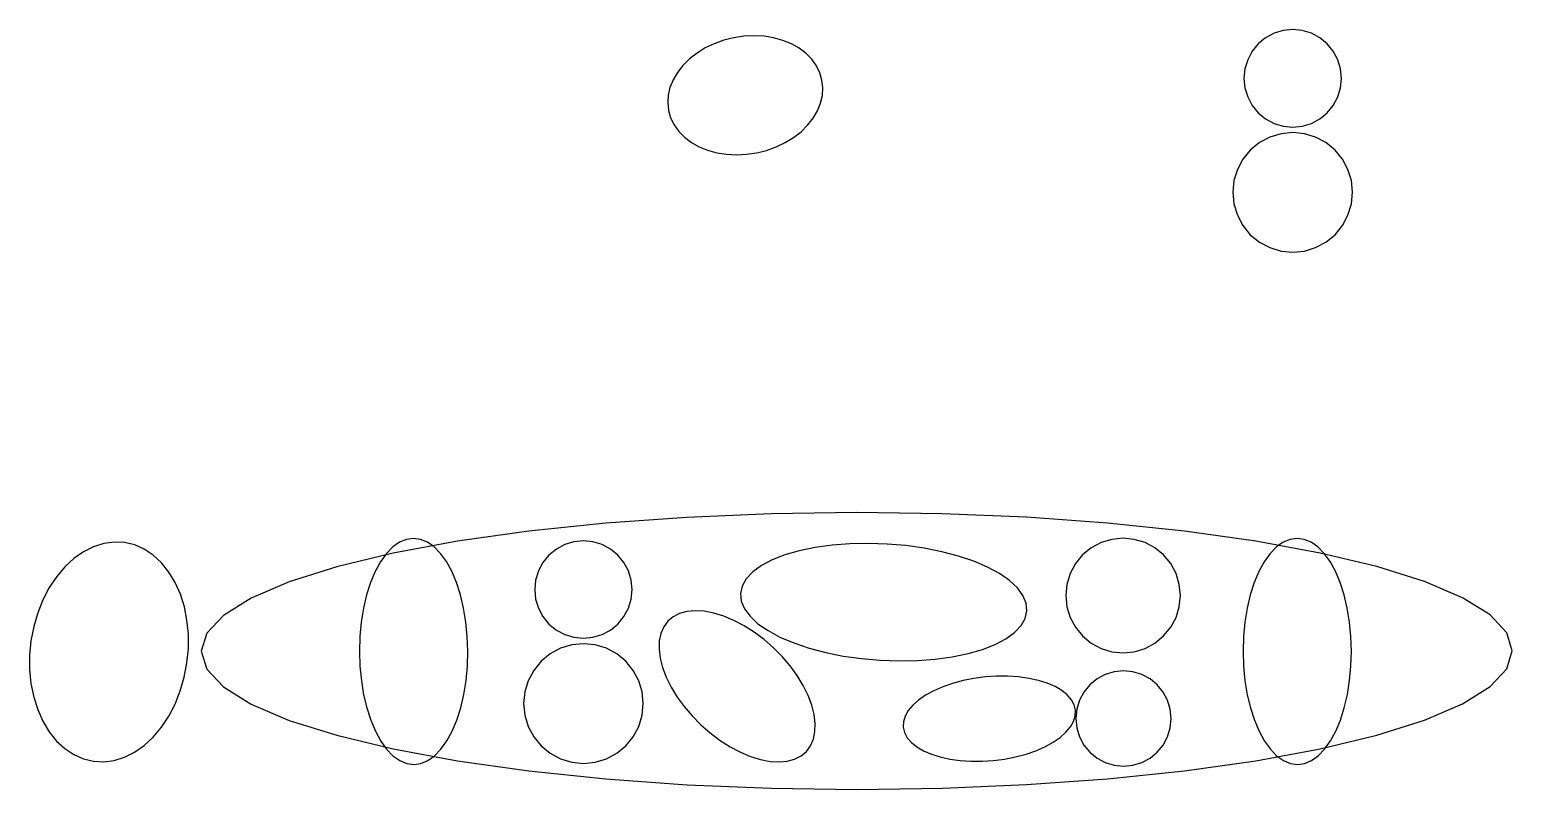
# Model space of a CAD drawing. Extents: x -1 to 217, y -22 to 302.
# Drawn here: x 150.4 to 161.2, y 141.91 to 147.45 of the extents above; entities that cross this region are included whole.
import ezdxf

# ---------------------------------------------------------------- set-up
doc = ezdxf.new("R2010")
doc.units = 0

msp = doc.modelspace()

# ---------------------------------------------------------------- linework, layer by layer
at = {"layer": 'CIRCLES'}
for p, q in [((159.399, 147.388), (159.346, 147.344)), ((159.461, 147.421), (159.399, 147.388)), ((159.527, 147.441), (159.461, 147.421)), ((159.597, 147.448), (159.527, 147.441)), ((159.666, 147.441), (159.597, 147.448)), ((159.733, 147.421), (159.666, 147.441)), ((159.794, 147.388), (159.733, 147.421)), ((159.848, 147.344), (159.794, 147.388)), ((159.301, 147.29), (159.269, 147.228)), ((159.346, 147.344), (159.301, 147.29)), ((159.892, 147.29), (159.848, 147.344)), ((159.925, 147.228), (159.892, 147.29)), ((159.269, 147.228), (159.248, 147.162)), ((159.945, 147.162), (159.925, 147.228)), ((159.248, 147.162), (159.241, 147.092)), ((159.241, 147.092), (159.248, 147.023)), ((159.952, 147.092), (159.945, 147.162)), ((159.945, 147.023), (159.952, 147.092)), ((159.248, 147.023), (159.269, 146.957)), ((159.269, 146.957), (159.301, 146.895)), ((159.892, 146.895), (159.925, 146.957)), ((159.925, 146.957), (159.945, 147.023)), ((159.301, 146.895), (159.346, 146.841)), ((159.346, 146.841), (159.399, 146.797)), ((159.794, 146.797), (159.848, 146.841)), ((159.848, 146.841), (159.892, 146.895)), ((159.399, 146.797), (159.461, 146.764)), ((159.461, 146.764), (159.527, 146.744)), ((159.527, 146.744), (159.597, 146.737)), ((159.597, 146.737), (159.666, 146.744)), ((159.666, 146.744), (159.733, 146.764)), ((159.733, 146.764), (159.794, 146.797)), ((159.43, 146.664), (159.355, 146.624)), ((159.512, 146.689), (159.43, 146.664)), ((159.597, 146.698), (159.512, 146.689)), ((159.682, 146.689), (159.597, 146.698)), ((159.763, 146.664), (159.682, 146.689)), ((159.839, 146.624), (159.763, 146.664)), ((159.288, 146.57), (159.234, 146.504)), ((159.355, 146.624), (159.288, 146.57)), ((159.905, 146.57), (159.839, 146.624)), ((159.959, 146.504), (159.905, 146.57)), ((159.194, 146.428), (159.169, 146.347)), ((159.234, 146.504), (159.194, 146.428)), ((159.999, 146.428), (159.959, 146.504)), ((160.024, 146.347), (159.999, 146.428)), ((159.169, 146.347), (159.161, 146.262)), ((160.033, 146.262), (160.024, 146.347)), ((159.161, 146.262), (159.169, 146.177)), ((160.024, 146.177), (160.033, 146.262)), ((159.169, 146.177), (159.194, 146.095)), ((159.194, 146.095), (159.234, 146.02)), ((159.959, 146.02), (159.999, 146.095)), ((159.999, 146.095), (160.024, 146.177)), ((159.234, 146.02), (159.288, 145.953)), ((159.905, 145.953), (159.959, 146.02)), ((159.288, 145.953), (159.355, 145.899)), ((159.355, 145.899), (159.43, 145.859)), ((159.763, 145.859), (159.839, 145.899)), ((159.839, 145.899), (159.905, 145.953)), ((159.43, 145.859), (159.512, 145.834)), ((159.512, 145.834), (159.597, 145.826)), ((159.597, 145.826), (159.682, 145.834)), ((159.682, 145.834), (159.763, 145.859)), ((154.363, 143.715), (154.296, 143.695)), ((154.432, 143.722), (154.363, 143.715)), ((154.501, 143.715), (154.432, 143.722)), ((154.568, 143.695), (154.501, 143.715)), ((158.202, 143.71), (158.13, 143.671)), ((158.28, 143.733), (158.202, 143.71)), ((158.362, 143.741), (158.28, 143.733)), ((158.443, 143.733), (158.362, 143.741)), ((158.522, 143.71), (158.443, 143.733)), ((158.594, 143.671), (158.522, 143.71)), ((154.181, 143.618), (154.137, 143.564)), ((154.235, 143.662), (154.181, 143.618)), ((154.296, 143.695), (154.235, 143.662)), ((154.629, 143.662), (154.568, 143.695)), ((154.683, 143.618), (154.629, 143.662)), ((154.727, 143.564), (154.683, 143.618)), ((158.066, 143.619), (158.015, 143.556)), ((158.13, 143.671), (158.066, 143.619)), ((158.657, 143.619), (158.594, 143.671)), ((158.709, 143.556), (158.657, 143.619)), ((154.104, 143.503), (154.084, 143.436)), ((154.137, 143.564), (154.104, 143.503)), ((154.76, 143.503), (154.727, 143.564)), ((154.78, 143.436), (154.76, 143.503)), ((158.015, 143.556), (157.976, 143.484)), ((158.748, 143.484), (158.709, 143.556)), ((154.084, 143.436), (154.077, 143.367)), ((154.787, 143.367), (154.78, 143.436)), ((157.952, 143.405), (157.944, 143.324)), ((157.976, 143.484), (157.952, 143.405)), ((158.771, 143.405), (158.748, 143.484)), ((158.779, 143.324), (158.771, 143.405)), ((154.077, 143.367), (154.084, 143.298)), ((154.084, 143.298), (154.104, 143.231)), ((154.76, 143.231), (154.78, 143.298)), ((154.78, 143.298), (154.787, 143.367)), ((157.944, 143.324), (157.952, 143.242)), ((158.771, 143.242), (158.779, 143.324)), ((154.104, 143.231), (154.137, 143.17)), ((154.137, 143.17), (154.181, 143.116)), ((154.683, 143.116), (154.727, 143.17)), ((154.727, 143.17), (154.76, 143.231)), ((157.952, 143.242), (157.976, 143.164)), ((158.748, 143.164), (158.771, 143.242)), ((154.181, 143.116), (154.235, 143.072)), ((154.235, 143.072), (154.296, 143.039)), ((154.568, 143.039), (154.629, 143.072)), ((154.629, 143.072), (154.683, 143.116)), ((157.976, 143.164), (158.015, 143.092)), ((158.015, 143.092), (158.066, 143.029)), ((158.657, 143.029), (158.709, 143.092)), ((158.709, 143.092), (158.748, 143.164)), ((154.347, 142.964), (154.265, 142.939)), ((154.296, 143.039), (154.363, 143.019)), ((154.432, 142.972), (154.347, 142.964)), ((154.363, 143.019), (154.432, 143.012)), ((154.432, 143.012), (154.501, 143.019)), ((154.517, 142.964), (154.432, 142.972)), ((154.501, 143.019), (154.568, 143.039)), ((154.599, 142.939), (154.517, 142.964)), ((158.066, 143.029), (158.13, 142.977)), ((158.13, 142.977), (158.202, 142.938)), ((158.522, 142.938), (158.594, 142.977)), ((158.594, 142.977), (158.657, 143.029)), ((154.19, 142.899), (154.124, 142.845)), ((154.265, 142.939), (154.19, 142.899)), ((154.674, 142.899), (154.599, 142.939)), ((154.74, 142.845), (154.674, 142.899)), ((158.202, 142.938), (158.28, 142.914)), ((158.28, 142.914), (158.362, 142.906)), ((158.362, 142.906), (158.443, 142.914)), ((158.443, 142.914), (158.522, 142.938)), ((154.07, 142.778), (154.029, 142.703)), ((154.124, 142.845), (154.07, 142.778)), ((154.794, 142.778), (154.74, 142.845)), ((154.835, 142.703), (154.794, 142.778)), ((158.232, 142.748), (158.172, 142.716)), ((158.297, 142.768), (158.232, 142.748)), ((158.365, 142.775), (158.297, 142.768)), ((158.433, 142.768), (158.365, 142.775)), ((158.498, 142.748), (158.433, 142.768)), ((158.558, 142.716), (158.498, 142.748)), ((154.029, 142.703), (154.005, 142.621)), ((154.859, 142.621), (154.835, 142.703)), ((158.119, 142.673), (158.076, 142.62)), ((158.172, 142.716), (158.119, 142.673)), ((158.61, 142.673), (158.558, 142.716)), ((158.654, 142.62), (158.61, 142.673)), ((154.005, 142.621), (153.996, 142.536)), ((153.996, 142.536), (154.005, 142.451)), ((154.868, 142.536), (154.859, 142.621)), ((154.859, 142.451), (154.868, 142.536)), ((158.044, 142.56), (158.024, 142.495)), ((158.076, 142.62), (158.044, 142.56)), ((158.686, 142.56), (158.654, 142.62)), ((158.705, 142.495), (158.686, 142.56)), ((154.005, 142.451), (154.029, 142.37)), ((154.835, 142.37), (154.859, 142.451)), ((158.024, 142.495), (158.018, 142.427)), ((158.018, 142.427), (158.024, 142.36)), ((158.712, 142.427), (158.705, 142.495)), ((158.705, 142.36), (158.712, 142.427)), ((154.029, 142.37), (154.07, 142.294)), ((154.794, 142.294), (154.835, 142.37)), ((158.024, 142.36), (158.044, 142.295)), ((158.686, 142.295), (158.705, 142.36)), ((154.07, 142.294), (154.124, 142.228)), ((154.124, 142.228), (154.19, 142.174)), ((154.674, 142.174), (154.74, 142.228)), ((154.74, 142.228), (154.794, 142.294)), ((158.044, 142.295), (158.076, 142.234)), ((158.076, 142.234), (158.119, 142.182)), ((158.61, 142.182), (158.654, 142.234)), ((158.654, 142.234), (158.686, 142.295)), ((154.19, 142.174), (154.265, 142.134)), ((154.265, 142.134), (154.347, 142.109)), ((154.347, 142.109), (154.432, 142.1)), ((154.432, 142.1), (154.517, 142.109)), ((154.517, 142.109), (154.599, 142.134)), ((154.599, 142.134), (154.674, 142.174)), ((158.119, 142.182), (158.172, 142.139)), ((158.172, 142.139), (158.232, 142.107)), ((158.232, 142.107), (158.297, 142.087)), ((158.433, 142.087), (158.498, 142.107)), ((158.498, 142.107), (158.558, 142.139)), ((158.558, 142.139), (158.61, 142.182)), ((158.297, 142.087), (158.365, 142.08)), ((158.365, 142.08), (158.433, 142.087))]:
    msp.add_line(p, q, dxfattribs=at)
at = {"layer": 'ELLIPSES'}
for p, q in [((155.527, 147.388), (155.455, 147.37)), ((155.601, 147.399), (155.527, 147.388)), ((155.674, 147.403), (155.601, 147.399)), ((155.747, 147.399), (155.674, 147.403)), ((155.817, 147.388), (155.747, 147.399)), ((155.884, 147.369), (155.817, 147.388)), ((155.259, 147.276), (155.204, 147.234)), ((155.319, 147.314), (155.259, 147.276)), ((155.385, 147.345), (155.319, 147.314)), ((155.455, 147.37), (155.385, 147.345)), ((155.946, 147.344), (155.884, 147.369)), ((156.003, 147.312), (155.946, 147.344)), ((156.052, 147.275), (156.003, 147.312)), ((156.095, 147.232), (156.052, 147.275)), ((155.156, 147.187), (155.116, 147.136)), ((155.204, 147.234), (155.156, 147.187)), ((156.128, 147.185), (156.095, 147.232)), ((156.153, 147.134), (156.128, 147.185)), ((155.085, 147.082), (155.062, 147.027)), ((155.116, 147.136), (155.085, 147.082)), ((156.169, 147.08), (156.153, 147.134)), ((156.175, 147.025), (156.169, 147.08)), ((155.049, 146.97), (155.046, 146.913)), ((155.062, 147.027), (155.049, 146.97)), ((156.158, 146.912), (156.172, 146.968)), ((156.172, 146.968), (156.175, 147.025)), ((155.046, 146.913), (155.052, 146.858)), ((155.052, 146.858), (155.067, 146.804)), ((156.104, 146.802), (156.136, 146.856)), ((156.136, 146.856), (156.158, 146.912)), ((155.067, 146.804), (155.092, 146.753)), ((155.092, 146.753), (155.126, 146.706)), ((156.017, 146.704), (156.064, 146.752)), ((156.064, 146.752), (156.104, 146.802)), ((155.126, 146.706), (155.168, 146.663)), ((155.168, 146.663), (155.218, 146.626)), ((155.218, 146.626), (155.274, 146.594)), ((155.836, 146.593), (155.901, 146.625)), ((155.901, 146.625), (155.962, 146.662)), ((155.962, 146.662), (156.017, 146.704)), ((155.274, 146.594), (155.336, 146.569)), ((155.336, 146.569), (155.403, 146.551)), ((155.403, 146.551), (155.474, 146.539)), ((155.474, 146.539), (155.546, 146.536)), ((155.546, 146.536), (155.62, 146.539)), ((155.62, 146.539), (155.694, 146.55)), ((155.694, 146.55), (155.766, 146.568)), ((155.766, 146.568), (155.836, 146.593)), ((156.422, 143.928), (155.799, 143.919)), ((157.045, 143.92), (156.422, 143.928)), ((154.595, 143.851), (154.035, 143.792)), ((155.186, 143.893), (154.595, 143.851)), ((155.799, 143.919), (155.186, 143.893)), ((157.658, 143.894), (157.045, 143.92)), ((158.249, 143.852), (157.658, 143.894)), ((158.809, 143.793), (158.249, 143.852)), ((151.016, 143.713), (150.94, 143.703)), ((151.091, 143.709), (151.016, 143.713)), ((153.092, 143.712), (153.044, 143.678)), ((153.516, 143.719), (153.046, 143.632)), ((153.143, 143.733), (153.092, 143.712)), ((153.194, 143.74), (153.143, 143.733)), ((153.246, 143.733), (153.194, 143.74)), ((153.297, 143.712), (153.246, 143.733)), ((153.345, 143.678), (153.297, 143.712)), ((154.035, 143.792), (153.516, 143.719)), ((159.328, 143.72), (158.809, 143.793)), ((159.798, 143.633), (159.328, 143.72)), ((159.527, 143.712), (159.478, 143.678)), ((159.578, 143.733), (159.527, 143.712)), ((159.629, 143.74), (159.578, 143.733)), ((159.681, 143.733), (159.629, 143.74)), ((159.731, 143.712), (159.681, 143.733)), ((159.78, 143.678), (159.731, 143.712)), ((150.791, 143.643), (150.721, 143.594)), ((150.865, 143.679), (150.791, 143.643)), ((150.94, 143.703), (150.865, 143.679)), ((151.164, 143.692), (151.091, 143.709)), ((151.234, 143.661), (151.164, 143.692)), ((151.299, 143.617), (151.234, 143.661)), ((151.359, 143.562), (151.299, 143.617)), ((153.046, 143.632), (152.635, 143.532)), ((152.997, 143.63), (152.954, 143.57)), ((153.044, 143.678), (152.997, 143.63)), ((153.392, 143.63), (153.345, 143.678)), ((153.435, 143.571), (153.392, 143.63)), ((155.899, 143.619), (155.807, 143.583)), ((156.004, 143.65), (155.899, 143.619)), ((156.119, 143.674), (156.004, 143.65)), ((156.243, 143.691), (156.119, 143.674)), ((156.373, 143.701), (156.243, 143.691)), ((156.508, 143.703), (156.373, 143.701)), ((156.644, 143.699), (156.508, 143.703)), ((156.78, 143.687), (156.644, 143.699)), ((156.913, 143.668), (156.78, 143.687)), ((157.041, 143.642), (156.913, 143.668)), ((157.162, 143.61), (157.041, 143.642)), ((157.274, 143.573), (157.162, 143.61)), ((159.432, 143.63), (159.389, 143.57)), ((159.478, 143.678), (159.432, 143.63)), ((159.826, 143.63), (159.78, 143.678)), ((160.21, 143.534), (159.798, 143.633)), ((159.869, 143.571), (159.826, 143.63)), ((150.656, 143.533), (150.596, 143.462)), ((150.721, 143.594), (150.656, 143.533)), ((151.413, 143.495), (151.359, 143.562)), ((151.459, 143.419), (151.413, 143.495)), ((152.635, 143.532), (152.288, 143.423)), ((152.916, 143.499), (152.882, 143.418)), ((152.954, 143.57), (152.916, 143.499)), ((153.474, 143.5), (153.435, 143.571)), ((153.508, 143.419), (153.474, 143.5)), ((155.665, 143.496), (155.618, 143.446)), ((155.728, 143.542), (155.665, 143.496)), ((155.807, 143.583), (155.728, 143.542)), ((157.374, 143.53), (157.274, 143.573)), ((157.461, 143.483), (157.374, 143.53)), ((159.35, 143.499), (159.317, 143.418)), ((159.389, 143.57), (159.35, 143.499)), ((159.908, 143.5), (159.869, 143.571)), ((159.942, 143.419), (159.908, 143.5)), ((160.557, 143.425), (160.21, 143.534)), ((150.596, 143.462), (150.542, 143.381)), ((151.497, 143.333), (151.459, 143.419)), ((152.288, 143.423), (152.012, 143.304)), ((152.882, 143.418), (152.853, 143.328)), ((153.537, 143.329), (153.508, 143.419)), ((155.588, 143.393), (155.576, 143.338)), ((155.618, 143.446), (155.588, 143.393)), ((157.534, 143.432), (157.461, 143.483)), ((157.592, 143.379), (157.534, 143.432)), ((159.317, 143.418), (159.288, 143.328)), ((159.971, 143.329), (159.942, 143.419)), ((160.833, 143.307), (160.557, 143.425)), ((150.496, 143.292), (150.458, 143.197)), ((150.542, 143.381), (150.496, 143.292)), ((151.526, 143.241), (151.497, 143.333)), ((152.012, 143.304), (151.811, 143.179)), ((152.853, 143.328), (152.831, 143.232)), ((153.559, 143.232), (153.537, 143.329)), ((155.576, 143.338), (155.581, 143.283)), ((155.581, 143.283), (155.605, 143.227)), ((157.632, 143.324), (157.592, 143.379)), ((157.656, 143.268), (157.632, 143.324)), ((159.288, 143.328), (159.265, 143.232)), ((159.994, 143.232), (159.971, 143.329)), ((161.034, 143.182), (160.833, 143.307)), ((150.458, 143.197), (150.429, 143.097)), ((151.545, 143.143), (151.526, 143.241)), ((151.811, 143.179), (151.689, 143.05)), ((152.831, 143.232), (152.814, 143.129)), ((153.576, 143.13), (153.559, 143.232)), ((155.132, 143.193), (155.086, 143.169)), ((155.186, 143.208), (155.132, 143.193)), ((155.247, 143.213), (155.186, 143.208)), ((155.312, 143.209), (155.247, 143.213)), ((155.381, 143.196), (155.312, 143.209)), ((155.454, 143.174), (155.381, 143.196)), ((155.528, 143.142), (155.454, 143.174)), ((155.605, 143.227), (155.645, 143.172)), ((155.645, 143.172), (155.703, 143.118)), ((157.649, 143.157), (157.661, 143.212)), ((157.661, 143.212), (157.656, 143.268)), ((159.265, 143.232), (159.249, 143.129)), ((160.011, 143.13), (159.994, 143.232)), ((161.155, 143.052), (161.034, 143.182)), ((150.429, 143.097), (150.409, 142.993)), ((151.555, 143.041), (151.545, 143.143)), ((152.814, 143.129), (152.804, 143.024)), ((153.586, 143.025), (153.576, 143.13)), ((155.017, 143.096), (154.996, 143.047)), ((155.047, 143.136), (155.017, 143.096)), ((155.086, 143.169), (155.047, 143.136)), ((155.602, 143.103), (155.528, 143.142)), ((155.676, 143.056), (155.602, 143.103)), ((155.703, 143.118), (155.776, 143.068)), ((155.776, 143.068), (155.863, 143.02)), ((157.572, 143.055), (157.619, 143.104)), ((157.619, 143.104), (157.649, 143.157)), ((159.249, 143.129), (159.239, 143.024)), ((160.021, 143.025), (160.011, 143.13)), ((150.409, 142.993), (150.399, 142.889)), ((151.555, 142.936), (151.555, 143.041)), ((151.689, 143.05), (151.648, 142.918)), ((152.804, 143.024), (152.801, 142.916)), ((153.59, 142.917), (153.586, 143.025)), ((154.984, 142.993), (154.983, 142.932)), ((154.996, 143.047), (154.984, 142.993)), ((155.747, 143.002), (155.676, 143.056)), ((155.815, 142.943), (155.747, 143.002)), ((155.863, 143.02), (155.963, 142.978)), ((155.963, 142.978), (156.075, 142.94)), ((157.338, 142.931), (157.43, 142.967)), ((157.43, 142.967), (157.509, 143.009)), ((157.509, 143.009), (157.572, 143.055)), ((159.239, 143.024), (159.236, 142.916)), ((160.025, 142.917), (160.021, 143.025)), ((161.196, 142.921), (161.155, 143.052)), ((150.399, 142.889), (150.399, 142.785)), ((151.545, 142.832), (151.555, 142.936)), ((151.648, 142.918), (151.689, 142.787)), ((152.801, 142.916), (152.804, 142.809)), ((153.587, 142.81), (153.59, 142.917)), ((154.983, 142.932), (154.99, 142.867)), ((154.99, 142.867), (155.008, 142.799)), ((155.879, 142.879), (155.815, 142.943)), ((155.937, 142.811), (155.879, 142.879)), ((156.075, 142.94), (156.196, 142.908)), ((156.196, 142.908), (156.324, 142.882)), ((156.324, 142.882), (156.457, 142.864)), ((156.457, 142.864), (156.593, 142.852)), ((156.593, 142.852), (156.729, 142.847)), ((156.729, 142.847), (156.864, 142.85)), ((156.864, 142.85), (156.994, 142.86)), ((156.994, 142.86), (157.118, 142.877)), ((157.118, 142.877), (157.233, 142.901)), ((157.233, 142.901), (157.338, 142.931)), ((159.236, 142.916), (159.239, 142.809)), ((160.021, 142.81), (160.025, 142.917)), ((161.155, 142.789), (161.196, 142.921)), ((150.399, 142.785), (150.409, 142.683)), ((151.525, 142.728), (151.545, 142.832)), ((151.689, 142.787), (151.811, 142.657)), ((152.804, 142.809), (152.815, 142.703)), ((153.577, 142.704), (153.587, 142.81)), ((155.008, 142.799), (155.035, 142.728)), ((155.988, 142.74), (155.937, 142.811)), ((156.032, 142.668), (155.988, 142.74)), ((159.239, 142.809), (159.249, 142.703)), ((160.011, 142.704), (160.021, 142.81)), ((161.034, 142.66), (161.155, 142.789)), ((150.409, 142.683), (150.429, 142.584)), ((151.496, 142.628), (151.525, 142.728)), ((151.811, 142.657), (152.012, 142.532)), ((152.815, 142.703), (152.831, 142.601)), ((153.56, 142.602), (153.577, 142.704)), ((155.035, 142.728), (155.07, 142.656)), ((155.07, 142.656), (155.114, 142.584)), ((156.068, 142.596), (156.032, 142.668)), ((156.983, 142.63), (156.924, 142.597)), ((157.049, 142.658), (156.983, 142.63)), ((157.12, 142.683), (157.049, 142.658)), ((157.197, 142.704), (157.12, 142.683)), ((157.276, 142.719), (157.197, 142.704)), ((157.358, 142.73), (157.276, 142.719)), ((157.44, 142.735), (157.358, 142.73)), ((157.521, 142.736), (157.44, 142.735)), ((157.6, 142.73), (157.521, 142.736)), ((157.675, 142.72), (157.6, 142.73)), ((157.746, 142.705), (157.675, 142.72)), ((157.81, 142.684), (157.746, 142.705)), ((157.867, 142.66), (157.81, 142.684)), ((157.916, 142.631), (157.867, 142.66)), ((157.955, 142.599), (157.916, 142.631)), ((159.249, 142.703), (159.266, 142.601)), ((159.995, 142.602), (160.011, 142.704)), ((160.833, 142.535), (161.034, 142.66)), ((150.429, 142.584), (150.458, 142.492)), ((151.412, 142.444), (151.458, 142.533)), ((151.458, 142.533), (151.496, 142.628)), ((152.012, 142.532), (152.288, 142.414)), ((152.831, 142.601), (152.854, 142.504)), ((153.538, 142.505), (153.56, 142.602)), ((155.114, 142.584), (155.166, 142.514)), ((156.095, 142.525), (156.068, 142.596)), ((156.112, 142.457), (156.095, 142.525)), ((156.83, 142.525), (156.797, 142.485)), ((156.872, 142.562), (156.83, 142.525)), ((156.924, 142.597), (156.872, 142.562)), ((157.985, 142.564), (157.955, 142.599)), ((158.005, 142.526), (157.985, 142.564)), ((158.014, 142.487), (158.005, 142.526)), ((159.266, 142.601), (159.289, 142.504)), ((159.972, 142.505), (159.995, 142.602)), ((160.557, 142.416), (160.833, 142.535)), ((150.458, 142.492), (150.495, 142.407)), ((151.359, 142.364), (151.412, 142.444)), ((152.288, 142.414), (152.635, 142.305)), ((152.854, 142.504), (152.883, 142.415)), ((152.883, 142.415), (152.917, 142.334)), ((153.475, 142.335), (153.509, 142.416)), ((153.509, 142.416), (153.538, 142.505)), ((155.166, 142.514), (155.224, 142.446)), ((155.224, 142.446), (155.287, 142.381)), ((156.12, 142.392), (156.112, 142.457)), ((156.775, 142.445), (156.763, 142.404)), ((156.797, 142.485), (156.775, 142.445)), ((158.001, 142.406), (158.013, 142.447)), ((158.013, 142.447), (158.014, 142.487)), ((159.289, 142.504), (159.318, 142.415)), ((159.318, 142.415), (159.352, 142.334)), ((159.91, 142.335), (159.944, 142.416)), ((159.944, 142.416), (159.972, 142.505)), ((160.21, 142.306), (160.557, 142.416)), ((150.495, 142.407), (150.541, 142.33)), ((150.541, 142.33), (150.595, 142.263)), ((151.299, 142.292), (151.359, 142.364)), ((152.917, 142.334), (152.956, 142.263)), ((153.436, 142.264), (153.475, 142.335)), ((155.287, 142.381), (155.355, 142.322)), ((155.355, 142.322), (155.427, 142.268)), ((156.107, 142.277), (156.118, 142.332)), ((156.118, 142.332), (156.12, 142.392)), ((156.763, 142.404), (156.761, 142.364)), ((156.761, 142.364), (156.77, 142.325)), ((156.77, 142.325), (156.79, 142.287)), ((157.903, 142.289), (157.945, 142.327)), ((157.945, 142.327), (157.978, 142.366)), ((157.978, 142.366), (158.001, 142.406)), ((159.352, 142.334), (159.391, 142.263)), ((159.798, 142.207), (160.21, 142.306)), ((159.871, 142.264), (159.91, 142.335)), ((150.595, 142.263), (150.655, 142.208)), ((150.655, 142.208), (150.721, 142.164)), ((151.163, 142.182), (151.233, 142.231)), ((151.233, 142.231), (151.299, 142.292)), ((152.635, 142.305), (153.047, 142.206)), ((152.956, 142.263), (152.999, 142.203)), ((152.999, 142.203), (153.045, 142.156)), ((153.047, 142.206), (153.516, 142.119)), ((153.347, 142.156), (153.393, 142.204)), ((153.393, 142.204), (153.436, 142.264)), ((155.427, 142.268), (155.5, 142.221)), ((155.5, 142.221), (155.575, 142.182)), ((156.056, 142.188), (156.086, 142.229)), ((156.086, 142.229), (156.107, 142.277)), ((156.79, 142.287), (156.82, 142.252)), ((156.82, 142.252), (156.86, 142.22)), ((156.86, 142.22), (156.909, 142.191)), ((157.727, 142.193), (157.793, 142.221)), ((157.793, 142.221), (157.852, 142.254)), ((157.852, 142.254), (157.903, 142.289)), ((159.329, 142.12), (159.798, 142.207)), ((159.391, 142.263), (159.434, 142.203)), ((159.434, 142.203), (159.48, 142.156)), ((159.782, 142.156), (159.828, 142.204)), ((159.828, 142.204), (159.871, 142.264)), ((150.721, 142.164), (150.791, 142.134)), ((150.791, 142.134), (150.864, 142.116)), ((150.864, 142.116), (150.939, 142.112)), ((150.939, 142.112), (151.015, 142.122)), ((151.015, 142.122), (151.09, 142.146)), ((151.09, 142.146), (151.163, 142.182)), ((153.045, 142.156), (153.094, 142.121)), ((153.094, 142.121), (153.145, 142.1)), ((153.145, 142.1), (153.196, 142.093)), ((153.196, 142.093), (153.248, 142.1)), ((153.248, 142.1), (153.298, 142.121)), ((153.298, 142.121), (153.347, 142.156)), ((153.516, 142.119), (154.035, 142.045)), ((155.575, 142.182), (155.649, 142.151)), ((155.649, 142.151), (155.721, 142.128)), ((155.721, 142.128), (155.791, 142.115)), ((155.791, 142.115), (155.856, 142.111)), ((155.856, 142.111), (155.916, 142.117)), ((155.916, 142.117), (155.97, 142.132)), ((155.97, 142.132), (156.017, 142.155)), ((156.017, 142.155), (156.056, 142.188)), ((156.909, 142.191), (156.966, 142.167)), ((156.966, 142.167), (157.03, 142.147)), ((157.03, 142.147), (157.1, 142.131)), ((157.1, 142.131), (157.176, 142.121)), ((157.176, 142.121), (157.254, 142.116)), ((157.254, 142.116), (157.336, 142.116)), ((157.336, 142.116), (157.418, 142.121)), ((157.418, 142.121), (157.499, 142.132)), ((157.499, 142.132), (157.579, 142.147)), ((157.579, 142.147), (157.655, 142.168)), ((157.655, 142.168), (157.727, 142.193)), ((158.809, 142.047), (159.329, 142.12)), ((159.48, 142.156), (159.529, 142.121)), ((159.529, 142.121), (159.58, 142.1)), ((159.58, 142.1), (159.631, 142.093)), ((159.631, 142.093), (159.683, 142.1)), ((159.683, 142.1), (159.733, 142.121)), ((159.733, 142.121), (159.782, 142.156)), ((154.035, 142.045), (154.596, 141.987)), ((154.596, 141.987), (155.187, 141.945)), ((157.658, 141.946), (158.249, 141.988)), ((158.249, 141.988), (158.809, 142.047)), ((155.187, 141.945), (155.799, 141.919)), ((155.799, 141.919), (156.423, 141.911)), ((156.423, 141.911), (157.046, 141.92)), ((157.046, 141.92), (157.658, 141.946))]:
    msp.add_line(p, q, dxfattribs=at)

doc.saveas('drawing.dxf')
